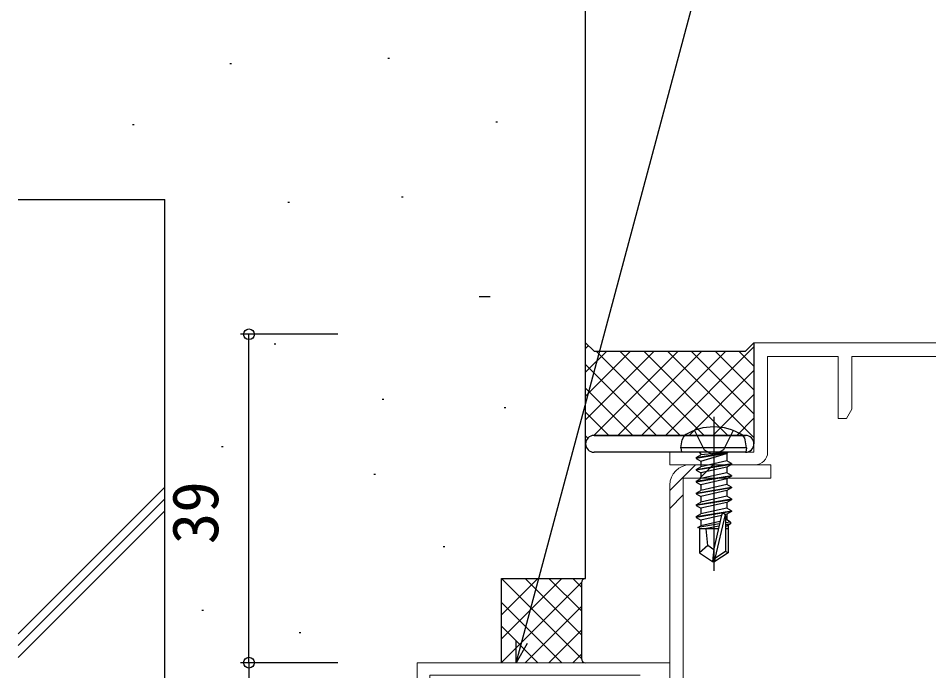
# Model space of a CAD drawing. Units: millimetres, scale not verified. Extents: x -524 to 526, y -338 to 334.
# Drawn here: x -135.1 to -26.9, y -134 to -56.5 of the extents above; entities that cross this region are included whole.
import ezdxf
from ezdxf.enums import TextEntityAlignment as Align

# ---------------------------------------------------------------- set-up
doc = ezdxf.new("R2010")
doc.units = ezdxf.units.MM
doc.header["$LTSCALE"] = 2
doc.layers.add('0-2_YKK_11', color=1, linetype='Continuous', lineweight=18)
for name, color, linetype in [('0-4_YKK_13', 4, 'Continuous'), ('0-6_YKK_D', 6, 'Continuous'), ('0-8_YSS_K', 3, 'Continuous')]:
    doc.layers.add(name, color=color, linetype=linetype)
doc.styles.add('ＭＳ ゴシック', font='')
doc.styles.get('ＭＳ ゴシック').set_extended_font_data('MS Gothic')

msp = doc.modelspace()

# ---------------------------------------------------------------- linework, layer by layer
at = {"layer": '0-2_YKK_11'}
for p, q in [((-57.693, -112.55), (-54.644, -109.5)), ((-54.121, -111.1), (-52.521, -109.5)), ((-57.693, -111.9), (-57.693, -164.2)), ((-57.693, -114.673), (-56.093, -113.073))]:
    msp.add_line(p, q, dxfattribs=at)
at = {"layer": '0-2_YKK_11', "color": 211}
for points in [[(-47.564, -109.5), (-57.694, -109.5), (-57.694, -108), (-47.694, -108), (-47.694, -95), (-12.694, -95)], [(-14.324, -163.37), (-14.324, -96.63), (-36.064, -96.63), (-36.064, -102.909), (-36.694, -104), (-37.694, -104), (-37.694, -96.63), (-46.064, -96.63), (-46.064, -108)]]:
    msp.add_lwpolyline(points, dxfattribs=at)
at = {"layer": '0-2_YKK_11'}
msp.add_lwpolyline([(-56.093, -165), (-56.093, -111.1), (-45.693, -111.1), (-45.693, -109.5), (-55.293, -109.5)], dxfattribs=at)
at = {"layer": '0-2_YKK_11', "color": 4}
msp.add_lwpolyline([(-61.193, -134.5), (-86.193, -134.5), (-86.193, -139), (-87.693, -139), (-87.693, -133), (-57.693, -133), (-57.693, -171.5), (-42.693, -171.5), (-42.693, -193), (-57.693, -193), (-57.693, -213), (-60.693, -213), (-60.693, -211.5), (-59.193, -211.5), (-59.193, -193), (-87.693, -193), (-87.693, -187), (-86.193, -187), (-86.193, -191.5), (-61.193, -191.5)], dxfattribs=at)
at = {"layer": '0-2_YKK_11', "color": 211}
msp.add_arc((-47.564, -108), 1.5, 270.00001, 359.99999, dxfattribs=at)
at = {"layer": '0-2_YKK_11'}
msp.add_arc((-55.293, -111.9), 2.4, 90, 180, dxfattribs=at)
at = {"layer": '0-4_YKK_13'}
for p, q in [((-67.693, -95.681), (-67.353, -95.341)), ((-67.693, -98.51), (-65.184, -96)), ((-67.693, -101.338), (-62.355, -96)), ((-67.693, -104.167), (-59.527, -96)), ((-66.698, -106), (-56.698, -96)), ((-56.444, -106), (-66.444, -96)), ((-63.87, -106), (-53.87, -96)), ((-53.616, -106), (-63.616, -96)), ((-61.041, -106), (-51.041, -96)), ((-50.787, -106), (-60.787, -96)), ((-58.213, -106), (-47.694, -95.481)), ((-47.694, -106.265), (-57.959, -96)), ((-47.694, -103.436), (-55.131, -96)), ((-47.694, -100.608), (-52.302, -96)), ((-47.694, -97.78), (-49.474, -96)), ((-59.273, -106), (-67.693, -97.58)), ((-55.385, -106), (-47.694, -98.31)), ((-62.101, -106), (-67.693, -100.408)), ((-52.556, -106), (-47.694, -101.138)), ((-64.93, -106), (-67.693, -103.236)), ((-52.469, -103.8), (-52.469, -122.11)), ((-49.728, -106), (-47.694, -103.967)), ((-66.693, -106), (-48.694, -106)), ((-48.694, -106), (-66.693, -106)), ((-67.432, -106.326), (-67.693, -106.065)), ((-67.693, -106.995), (-67.693, -106.995)), ((-56.381, -107.5), (-56.209, -106.525)), ((-48.557, -107.5), (-48.729, -106.525)), ((-47.712, -106.813), (-47.694, -106.795)), ((-48.694, -108), (-66.693, -108)), ((-48.557, -107.5), (-56.381, -107.5)), ((-56.381, -107.5), (-56.293, -108)), ((-48.646, -108), (-56.293, -108)), ((-54.569, -108.65), (-50.969, -108.05)), ((-50.969, -108.15), (-54.569, -108.75)), ((-50.969, -108.05), (-54.019, -108.333)), ((-54.019, -109.068), (-50.969, -108.15)), ((-54.019, -108.2), (-54.019, -108.333)), ((-50.969, -108.05), (-50.969, -108.15)), ((-50.919, -108.2), (-50.919, -109.033)), ((-48.557, -107.5), (-48.646, -108)), ((-54.569, -108.65), (-54.019, -108.333)), ((-54.569, -108.65), (-54.569, -108.75)), ((-54.569, -108.65), (-54.569, -108.75)), ((-54.569, -108.75), (-54.019, -109.068)), ((-50.919, -109.033), (-54.019, -109.733)), ((-54.019, -109.068), (-54.019, -109.733)), ((-50.369, -109.35), (-50.919, -109.033)), ((-54.569, -110.05), (-50.369, -109.35)), ((-50.369, -109.45), (-54.569, -110.15)), ((-54.569, -110.05), (-54.019, -109.733)), ((-54.569, -110.05), (-54.569, -110.15)), ((-54.569, -110.15), (-54.019, -110.468)), ((-50.919, -109.768), (-54.019, -110.468)), ((-50.369, -109.45), (-50.919, -109.768)), ((-50.919, -109.768), (-50.919, -110.433)), ((-50.369, -109.35), (-50.369, -109.45)), ((-54.569, -111.45), (-50.369, -110.75)), ((-50.369, -110.85), (-54.569, -111.55)), ((-54.569, -111.45), (-54.019, -111.133)), ((-50.919, -110.433), (-54.019, -111.133)), ((-54.019, -110.468), (-54.019, -111.133)), ((-50.369, -110.75), (-50.919, -110.433)), ((-50.919, -111.168), (-50.919, -111.833)), ((-50.369, -110.75), (-50.369, -110.85)), ((-54.569, -111.45), (-54.569, -111.55)), ((-54.569, -111.55), (-54.019, -111.868)), ((-54.569, -112.85), (-50.369, -112.15)), ((-50.369, -112.25), (-54.569, -112.95)), ((-50.919, -111.833), (-54.019, -112.533)), ((-54.019, -111.868), (-54.019, -112.533)), ((-50.369, -112.15), (-50.919, -111.833)), ((-50.369, -112.15), (-50.369, -112.25)), ((-54.569, -112.85), (-54.019, -112.533)), ((-54.569, -112.85), (-54.569, -112.95)), ((-54.569, -112.95), (-54.019, -113.268)), ((-54.569, -114.25), (-50.369, -113.55)), ((-50.919, -113.233), (-54.019, -113.933)), ((-54.019, -113.268), (-54.019, -113.933)), ((-50.919, -112.568), (-50.919, -113.233)), ((-50.369, -113.55), (-50.919, -113.233)), ((-50.369, -113.55), (-50.369, -113.65)), ((-50.369, -113.65), (-54.569, -114.35)), ((-54.569, -114.25), (-54.019, -113.933)), ((-54.569, -114.25), (-54.569, -114.35)), ((-54.569, -114.35), (-54.019, -114.668)), ((-50.919, -114.633), (-54.019, -115.333)), ((-54.019, -114.668), (-54.019, -115.333)), ((-50.919, -113.968), (-50.919, -114.633)), ((-50.369, -114.95), (-50.919, -114.633)), ((-54.569, -115.65), (-50.369, -114.95)), ((-50.369, -115.05), (-54.569, -115.75)), ((-54.569, -115.65), (-54.019, -115.333)), ((-54.569, -115.65), (-54.569, -115.75)), ((-54.569, -115.75), (-54.019, -116.068)), ((-51.564, -115.513), (-54.019, -116.068)), ((-51.56, -115.493), (-52.469, -119.494)), ((-51.126, -115.39), (-52.319, -120.638)), ((-50.919, -115.368), (-50.919, -116.033)), ((-50.369, -114.95), (-50.369, -115.05)), ((-51.791, -116.51), (-54.369, -116.935)), ((-54.369, -116.935), (-54.019, -116.733)), ((-54.019, -116.068), (-54.019, -116.733)), ((-51.724, -116.214), (-54.019, -116.733)), ((-51.851, -116.776), (-53.518, -117.1)), ((-50.919, -116.033), (-51.072, -116.067)), ((-50.469, -116.292), (-51.069, -116.391)), ((-50.469, -116.508), (-51.069, -116.624)), ((-50.469, -116.292), (-50.919, -116.033)), ((-50.769, -116.681), (-50.769, -119.955)), ((-50.469, -116.292), (-50.469, -116.508)), ((-54.169, -117.029), (-54.369, -116.935)), ((-54.169, -117.029), (-54.169, -119.955)), ((-51.925, -117.1), (-54.169, -117.1)), ((-50.769, -117.1), (-51.069, -117.1)), ((-53.169, -119.1), (-54.169, -119.955)), ((-54.169, -119.955), (-52.619, -121)), ((-52.469, -119.494), (-52.619, -121)), ((-52.469, -119.494), (-52.469, -121)), ((-50.769, -119.955), (-52.319, -121)), ((-50.769, -119.955), (-51.069, -119.795)), ((-52.619, -121), (-52.319, -121)), ((-52.319, -120.638), (-52.319, -121))]:
    msp.add_line(p, q, dxfattribs=at)
for points in [[(-67.693, -95), (-66.693, -96), (-48.694, -96), (-47.694, -95), (-47.694, -107)], [(-67.693, -107), (-67.693, -95), (-66.693, -96), (-48.694, -96), (-47.694, -95)], [(-54.769, -105.421), (-53.614, -107.737), (-52.469, -108.346)], [(-50.169, -105.421), (-51.324, -107.737), (-52.469, -108.346)], [(-50.369, -110.85), (-50.919, -111.168), (-54.019, -111.868)], [(-50.369, -112.25), (-50.919, -112.568), (-54.019, -113.268)], [(-50.369, -113.65), (-50.919, -113.968), (-54.019, -114.668)], [(-51.069, -115.548), (-51.069, -119.795), (-52.319, -120.638)], [(-50.369, -115.05), (-50.919, -115.368), (-51.111, -115.411)], [(-50.469, -116.508), (-50.919, -116.768), (-51.069, -116.802)], [(-52.469, -119.601), (-53.169, -119.1), (-53.369, -117.1)]]:
    msp.add_lwpolyline(points, dxfattribs=at)
for centre, radius, start, end in [((-66.693, -107), 1, 90, 180), ((-66.693, -107), 1, 90, 180), ((-55.323, -106.682), 0.9, 120.63591, 170), ((-52.469, -111.5), 6.5, 59.36409, 120.63591), ((-49.616, -106.682), 0.9, 10, 59.36409), ((-48.694, -107), 1, 0, 90), ((-48.694, -107), 1, 0, 90), ((-66.693, -107), 1, 180, 270), ((-48.694, -107), 1, 270, 0), ((-54.219, -108.2), 0.2, 0, 90), ((-50.719, -108.2), 0.2, 90, 180), ((-51.318, -115.548), 0.248, 0, 167.19096)]:
    msp.add_arc(centre, radius, start, end, dxfattribs=at)
at = {"layer": '0-6_YKK_D'}
for p, q in [((-97.145, -94), (-108.693, -94)), ((-107.693, -133), (-107.693, -94)), ((-97.138, -133), (-108.693, -133)), ((-97.138, -133), (-108.693, -133)), ((-107.693, -133), (-107.693, -193))]:
    msp.add_line(p, q, dxfattribs=at)
for points in [[(-75.943, -133), (-75.283, -130.537), (-52.069, -43.9), (36.763, -43.9)], [(-74.623, -130.714), (-75.943, -133), (-75.943, -130.36)]]:
    msp.add_lwpolyline(points, dxfattribs=at)
for centre in [(-107.693, -94), (-107.693, -133), (-107.693, -133)]:
    msp.add_circle(centre, 0.637, dxfattribs=at)
at = {"layer": '0-8_YSS_K'}
for p, q in [((-67.693, -123), (-67.693, -53)), ((-67.693, -123), (-67.693, -58)), ((-91.203, -61.187), (-91.003, -61.187)), ((-109.987, -61.846), (-109.787, -61.846)), ((-121.521, -69.096), (-121.321, -69.096)), ((-78.35, -68.766), (-78.15, -68.766)), ((-89.555, -77.664), (-89.355, -77.664)), ((-135.115, -78), (-117.693, -78)), ((-117.693, -198), (-117.693, -78)), ((-103.067, -78.323), (-102.867, -78.323)), ((-80.328, -89.528), (-79.031, -89.528)), ((-104.714, -95.13), (-104.514, -95.13)), ((-91.862, -101.721), (-91.662, -101.721)), ((-77.362, -102.71), (-77.162, -102.71)), ((-110.976, -107.324), (-110.776, -107.324)), ((-92.851, -110.619), (-92.651, -110.619)), ((-117.693, -112.142), (-135.115, -129.564)), ((-117.693, -113.556), (-135.115, -130.978)), ((-117.693, -114.971), (-135.115, -132.392)), ((-84.612, -119.187), (-84.412, -119.187)), ((-77.693, -123), (-67.693, -123)), ((-77.693, -133), (-77.693, -123)), ((-77.693, -127.328), (-73.365, -123)), ((-77.693, -130.157), (-70.536, -123)), ((-68.193, -132.515), (-77.693, -123.015)), ((-68.193, -129.686), (-74.88, -123)), ((-68.193, -126.858), (-72.051, -123)), ((-68.193, -124.029), (-69.223, -123)), ((-77.693, -132.985), (-68.193, -123.485)), ((-68.193, -123.5), (-68.193, -132.5)), ((-70.536, -133), (-77.693, -125.843)), ((-74.88, -133), (-68.193, -126.314)), ((-113.283, -126.767), (-113.083, -126.767)), ((-73.365, -133), (-77.693, -128.672)), ((-101.748, -129.403), (-101.548, -129.403)), ((-72.051, -133), (-68.193, -129.142)), ((-69.223, -133), (-68.193, -131.971))]:
    msp.add_line(p, q, dxfattribs=at)
for centre, start, end in [((-67.693, -123.5), 90, 180), ((-67.693, -132.5), 180, 270)]:
    msp.add_arc(centre, 0.5, start, end, dxfattribs=at)

# ---------------------------------------------------------------- texts
at = {"layer": '0-6_YKK_D', "style": 'ＭＳ ゴシック'}
msp.add_text('39', height=5.499, rotation=90, dxfattribs=at).set_placement((-109.693, -118.933), align=Align.BOTTOM_LEFT)

doc.saveas('drawing.dxf')
